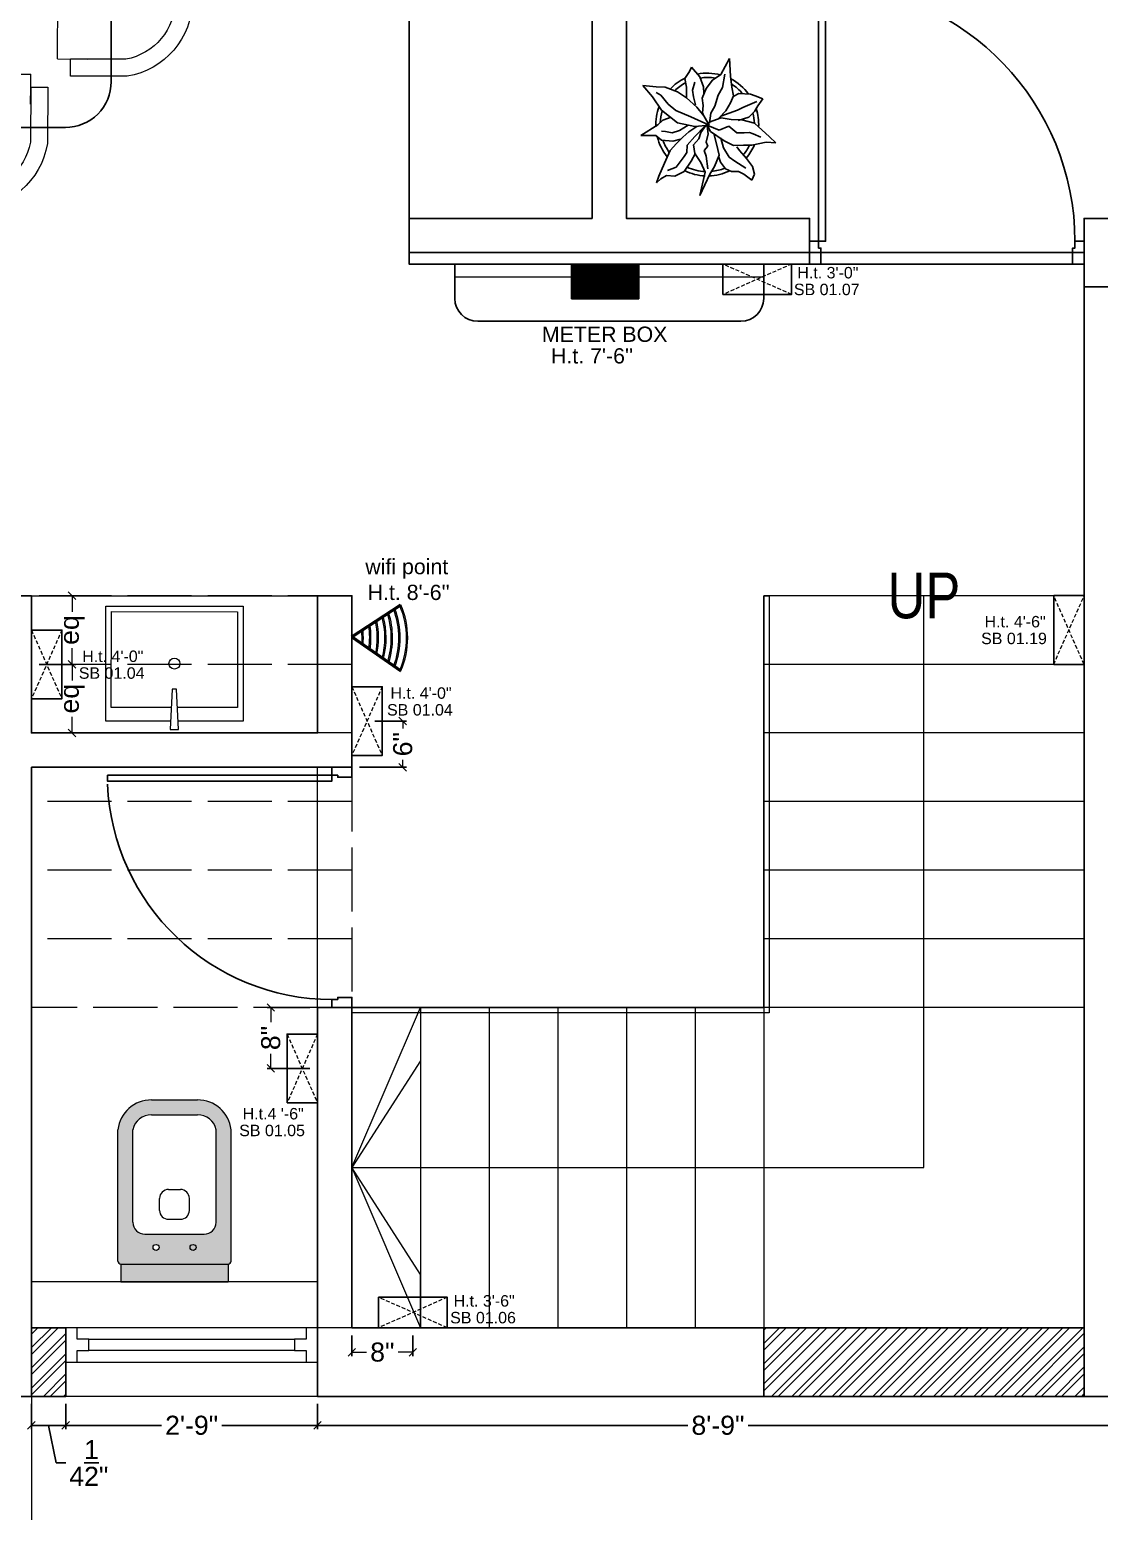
# Model space of a CAD drawing. Header units: millimetres. Extents: x 56222 to 3066687, y -650199 to -121287.
# Drawn here: x 295547 to 295687.3, y -356708.9 to -356514.6 of the extents above; entities that cross this region are included whole.
import ezdxf

# ---------------------------------------------------------------- set-up
doc = ezdxf.new("R2010")
doc.units = ezdxf.units.MM
doc.header["$MEASUREMENT"] = 0
doc.header["$PDMODE"] = 35
for name, pattern in [('ACAD_ISO02W100', [15, 12, -3]), ('DASHED', [0.75, 0.5, -0.25]), ('DASHED2', [0.375, 0.25, -0.125])]:
    doc.linetypes.add(name, pattern=pattern)
doc.layers.get('Defpoints').update_dxf_attribs({"color": 220})
for name, color, linetype, lineweight in [('$TD_AUDIT_GENERATED_(A0BDF17)', 32, 'Continuous', 30), ('COLUMN', 1, 'Continuous', 30), ('dim05', 1, 'Continuous', 13), ('el', 7, 'Continuous', 20), ('ELEC-wires', 1, 'DASHED2', 13), ('Electrical', 84, 'Continuous', 30), ('FURNITURE', 32, 'Continuous', 9), ('GROUND FLOOR', 7, 'Continuous', 9), ('GROUND FLOOR  ( PLINE )', 251, 'Continuous', 30), ('GROUND FLOOR ( DW_RAIL )', 7, 'Continuous', 9), ('GROUND FLOOR ( STAIR )', 251, 'Continuous', 9), ('wall', 7, 'Continuous', 30), ('XX~SLAB ( BEAM )~ ( DIM )', 7, 'Continuous', 9)]:
    doc.layers.add(name, color=color, linetype=linetype, lineweight=lineweight)
for name, color, linetype in [('AR DOOR', 40, 'Continuous'), ('AR ELE-5', 134, 'Continuous'), ('GROUND FLOOR  ( Text )', 251, 'Continuous'), ('Labels and Texts', 8, 'Continuous'), ('str coll', 6, 'Continuous')]:
    doc.layers.add(name, color=color, linetype=linetype)
doc.layers.add('PDF_INT-ELEC SWITCH BOARD', color=7, linetype='Continuous', true_color=0x00751d)
doc.styles.add('Arial', font='arial.ttf')
doc.styles.add("Cn_BT_0'-0", font='swissc.ttf')
doc.styles.get("Standard").update_dxf_attribs({"font": 'arial.ttf', "height": 6})
doc.dimstyles.new('ISO-25', dxfattribs={"dimtxt": 2.5, "dimasz": 1, "dimexe": 0.5, "dimexo": 1, "dimtad": 0, "dimdec": 1, "dimlunit": 4, "dimtxsty": 'Standard', "dimblk": 'OBLIQUE', "dimcen": 2.5, "dimclrd": 1, "dimclre": 1, "dimclrt": 5, "dimadec": 0, "dimazin": 0, "dimtfac": 1, "dimtdec": 1, "dimtmove": 0, "dimatfit": 3, "dimfxl": 1, "dimlwd": -1, "dimarcsym": 0})

# ---------------------------------------------------------------- blocks, each defined once
blk = doc.blocks.new('*U18')
for points in [[(0, 0), (0, 1120), (-30, 1120), (-30, 0)], [(40, 0), (0, 0), (0, -30), (-10, -30), (-10, -100), (40, -100)], [(-1160, 0), (-1120, 0), (-1120, -30), (-1110, -30), (-1110, -100), (-1160, -100)]]:
    blk.add_lwpolyline(points, close=True)
at = {"layer": 'AR ELE-5', "linetype": 'ByBlock', "ltscale": 15}
blk.add_arc((1.6, -0.7), 1121.6, 92.37301, 179.96526, dxfattribs=at)
blk = doc.blocks.new('SD DSD')
at = {"layer": 'FURNITURE'}
for p, q in [((3348486.7, -514623.32), (3348486.68, -514619.42)), ((3348502.23, -514619.34), (3348502.25, -514623.25)), ((3348486.7, -514623.32), (3348502.25, -514623.25)), ((3348483.69, -514625.26), (3348479.79, -514625.25)), ((3348483.69, -514625.26), (3348483.66, -514640.81)), ((3348505.76, -514625.26), (3348509.66, -514625.25)), ((3348505.76, -514625.26), (3348505.79, -514640.81)), ((3348479.75, -514640.8), (3348483.66, -514640.81)), ((3348509.7, -514640.8), (3348505.79, -514640.81)), ((3348479.75, -514651.77), (3348483.66, -514651.76)), ((3348483.69, -514667.31), (3348483.66, -514651.76)), ((3348505.76, -514667.31), (3348505.79, -514651.76)), ((3348509.7, -514651.77), (3348505.79, -514651.76)), ((3348483.69, -514667.31), (3348479.79, -514667.32)), ((3348505.76, -514667.31), (3348509.66, -514667.32)), ((3348486.7, -514669.25), (3348486.68, -514673.16)), ((3348486.7, -514669.25), (3348502.25, -514669.32)), ((3348502.23, -514673.23), (3348502.25, -514669.32))]:
    blk.add_line(p, q, dxfattribs=at)
at = {"layer": 'FURNITURE', "flags": 128}
for points in [[(3348502.23, -514621.56), (3348504.46, -514621.55), (3348504.42, -514614.17, 0.853613), (3348484.42, -514614.22), (3348484.46, -514621.65), (3348486.68, -514621.64)], [(3348502.22, -514619.34), (3348502.23, -514621.56), (3348502.2, -514614.36, 0.835758), (3348486.65, -514614.39), (3348486.67, -514619.42), (3348486.68, -514621.64)], [(3348481.97, -514640.8), (3348481.97, -514643.02), (3348474.58, -514643.01, -0.853613), (3348474.58, -514623.01), (3348482.01, -514623.02), (3348482.01, -514625.25)], [(3348507.48, -514640.8), (3348507.48, -514643.02), (3348514.87, -514643.01, 0.853613), (3348514.87, -514623.01), (3348507.44, -514623.02), (3348507.44, -514625.25)], [(3348479.75, -514640.79), (3348481.97, -514640.8), (3348474.77, -514640.78, -0.835758), (3348474.76, -514625.23), (3348479.79, -514625.24), (3348482.01, -514625.25)], [(3348509.7, -514640.79), (3348507.48, -514640.8), (3348514.68, -514640.78, 0.835758), (3348514.69, -514625.23), (3348509.66, -514625.24), (3348507.44, -514625.25)], [(3348481.97, -514651.77), (3348481.97, -514649.55), (3348474.58, -514649.57, 0.853613), (3348474.58, -514669.57), (3348482.01, -514669.55), (3348482.01, -514667.32)], [(3348507.48, -514651.77), (3348507.48, -514649.55), (3348514.87, -514649.57, -0.853613), (3348514.87, -514669.57), (3348507.44, -514669.55), (3348507.44, -514667.32)], [(3348479.75, -514651.78), (3348481.97, -514651.77), (3348474.77, -514651.79, 0.835758), (3348474.76, -514667.34), (3348479.79, -514667.33), (3348482.01, -514667.33)], [(3348509.7, -514651.78), (3348507.48, -514651.77), (3348514.68, -514651.79, -0.835758), (3348514.69, -514667.34), (3348509.66, -514667.33), (3348507.44, -514667.33)], [(3348502.23, -514671.01), (3348504.46, -514671.02), (3348504.42, -514678.4, -0.853613), (3348484.42, -514678.36), (3348484.46, -514670.92), (3348486.68, -514670.93)], [(3348502.22, -514673.23), (3348502.23, -514671.01), (3348502.2, -514678.21, -0.835758), (3348486.65, -514678.18), (3348486.67, -514673.16), (3348486.68, -514670.93)]]:
    blk.add_lwpolyline(points, format="xyb", dxfattribs=at)
at = {"layer": 'FURNITURE', "lineweight": 30}
blk.add_lwpolyline([(3348506.78, -514676.29), (3348482.68, -514676.29, -0.414214), (3348476.68, -514670.29), (3348476.68, -514622.29, -0.414214), (3348482.68, -514616.29), (3348506.78, -514616.29, -0.414214), (3348512.78, -514622.29), (3348512.78, -514670.29, -0.414214)], format="xyb", close=True, dxfattribs=at)
blk = doc.blocks.new('ARPLS010')
at = {"linetype": 'ByBlock'}
for p, q in [((0.121, 0.605), (-0.013, 0.459)), ((0.179, 0.666), (0.121, 0.605)), ((0.174, 0.573), (0.179, 0.666)), ((-0.278, 0.467), (-0.295, 0.42)), ((-0.248, 0.54), (-0.278, 0.467)), ((-0.182, 0.493), (-0.248, 0.54)), ((-0.222, 0.484), (-0.164, 0.347)), ((-0.125, 0.459), (-0.182, 0.493)), ((-0.072, 0.404), (-0.125, 0.459)), ((-0.013, 0.459), (-0.044, 0.336)), ((0.077, 0.412), (0.091, 0.447)), ((0.091, 0.447), (0.125, 0.522)), ((0.2, 0.432), (0.174, 0.573)), ((0.409, 0.44), (0.33, 0.38)), ((0.484, 0.459), (0.409, 0.44)), ((0.542, 0.434), (0.484, 0.459)), ((0.533, 0.42), (0.542, 0.434)), ((-0.295, 0.42), (-0.302, 0.309)), ((-0.302, 0.309), (-0.276, 0.258)), ((-0.164, 0.347), (-0.139, 0.295)), ((-0.139, 0.295), (-0.08, 0.131)), ((-0.038, 0.302), (-0.072, 0.404)), ((-0.044, 0.336), (-0.049, 0.232)), ((0.082, 0.358), (0.077, 0.412)), ((0.08, 0.288), (0.082, 0.358)), ((0.203, 0.352), (0.2, 0.432)), ((0.204, 0.254), (0.203, 0.352)), ((0.252, 0.313), (0.216, 0.287)), ((0.33, 0.38), (0.252, 0.313)), ((0.425, 0.373), (0.356, 0.269)), ((0.459, 0.303), (0.485, 0.354)), ((0.459, 0.236), (0.459, 0.303)), ((0.485, 0.354), (0.533, 0.42)), ((-0.469, 0.226), (-0.643, 0.216)), ((-0.643, 0.216), (-0.485, 0.134)), ((-0.359, 0.148), (-0.49, 0.172)), ((-0.362, 0.24), (-0.469, 0.226)), ((-0.278, 0.254), (-0.362, 0.24)), ((-0.287, 0.106), (-0.359, 0.148)), ((-0.21, 0.227), (-0.278, 0.254)), ((-0.132, 0.18), (-0.21, 0.227)), ((-0.063, 0.111), (-0.132, 0.18)), ((-0.049, 0.232), (-0.065, 0.135)), ((0.015, 0.209), (0.08, 0.288)), ((0.056, 0.114), (0.015, 0.209)), ((0.068, 0.032), (0.16, 0.165)), ((0.227, 0.157), (0.132, 0.131)), ((0.16, 0.165), (0.204, 0.254)), ((0.318, 0.213), (0.227, 0.157)), ((0.356, 0.269), (0.318, 0.213)), ((0.368, 0.128), (0.432, 0.176)), ((0.432, 0.176), (0.459, 0.236)), ((-0.485, 0.134), (-0.433, 0.051)), ((-0.433, 0.051), (-0.349, -0.011)), ((-0.18, 0.073), (-0.287, 0.106)), ((-0.111, 0.036), (-0.18, 0.073)), ((-0.013, 0.022), (-0.111, 0.036)), ((-0.084, -0.034), (0.007, 0.018)), ((0.003, 0.011), (-0.076, -0.16)), ((-0.065, 0.135), (-0.024, 0.018)), ((-0.024, 0.018), (0.009, 0.005)), ((0.006, -0.002), (0.068, 0.032)), ((0.007, 0.018), (0.02, -0.121)), ((0.009, 0.005), (0.056, 0.114)), ((0.017, -0.002), (0.091, 0.009)), ((0.088, 0.065), (0.187, 0.091)), ((0.091, 0.009), (0.173, -0.011)), ((0.173, -0.011), (0.212, 0.004)), ((0.187, 0.091), (0.297, 0.116)), ((0.212, 0.004), (0.252, -0.03)), ((0.297, 0.116), (0.408, 0.071)), ((0.309, 0.109), (0.368, 0.128)), ((0.309, -0.01), (0.43, 0.006)), ((0.408, 0.071), (0.482, 0.024)), ((0.482, 0.024), (0.689, -0.072)), ((-0.464, -0.073), (-0.558, -0.152)), ((-0.366, -0.036), (-0.464, -0.073)), ((-0.336, -0.142), (-0.413, -0.121)), ((-0.306, -0.033), (-0.366, -0.036)), ((-0.349, -0.011), (-0.256, -0.05)), ((-0.269, -0.135), (-0.336, -0.142)), ((-0.193, -0.113), (-0.269, -0.135)), ((-0.259, -0.2), (-0.168, -0.1)), ((-0.256, -0.05), (-0.185, -0.038)), ((-0.185, -0.038), (-0.114, -0.046)), ((-0.168, -0.1), (-0.084, -0.034)), ((-0.114, -0.046), (-0.093, -0.036)), ((0.02, -0.121), (-0.017, -0.291)), ((0.01, -0.014), (0.017, -0.002)), ((0.078, -0.064), (0.01, -0.014)), ((0.016, -0.023), (0.116, -0.122)), ((0.07, -0.179), (0.018, -0.1)), ((0.138, -0.083), (0.078, -0.064)), ((0.116, -0.122), (0.201, -0.195)), ((0.197, -0.135), (0.138, -0.083)), ((0.283, -0.123), (0.197, -0.135)), ((0.252, -0.03), (0.309, -0.01)), ((0.277, -0.114), (0.357, -0.156)), ((0.37, -0.064), (0.283, -0.123)), ((0.462, -0.021), (0.37, -0.064)), ((0.689, -0.072), (0.462, -0.021)), ((-0.558, -0.152), (-0.517, -0.172)), ((-0.517, -0.172), (-0.447, -0.216)), ((-0.447, -0.216), (-0.363, -0.202)), ((-0.363, -0.202), (-0.263, -0.2)), ((-0.318, -0.29), (-0.259, -0.2)), ((-0.076, -0.16), (-0.138, -0.304)), ((0.059, -0.27), (0.005, -0.185)), ((0.08, -0.342), (0.059, -0.27)), ((0.121, -0.239), (0.07, -0.179)), ((0.184, -0.299), (0.121, -0.239)), ((0.141, -0.261), (0.16, -0.336)), ((0.201, -0.195), (0.272, -0.198)), ((0.272, -0.198), (0.311, -0.225)), ((0.311, -0.225), (0.415, -0.304)), ((0.357, -0.156), (0.455, -0.226)), ((0.455, -0.226), (0.503, -0.317)), ((-0.368, -0.496), (-0.363, -0.408)), ((-0.363, -0.408), (-0.318, -0.29)), ((-0.199, -0.38), (-0.287, -0.45)), ((-0.138, -0.304), (-0.199, -0.38)), ((-0.017, -0.291), (-0.141, -0.446)), ((-0.042, -0.432), (-0.071, -0.352)), ((0.002, -0.48), (-0.042, -0.432)), ((0.064, -0.446), (0.066, -0.407)), ((0.066, -0.407), (0.08, -0.342)), ((0.16, -0.336), (0.15, -0.445)), ((0.252, -0.362), (0.184, -0.299)), ((0.376, -0.416), (0.252, -0.362)), ((0.502, -0.472), (0.376, -0.416)), ((0.415, -0.304), (0.447, -0.388)), ((0.503, -0.317), (0.494, -0.398)), ((0.494, -0.398), (0.528, -0.452)), ((-0.382, -0.625), (-0.368, -0.496)), ((-0.269, -0.533), (-0.382, -0.625)), ((-0.287, -0.45), (-0.314, -0.498)), ((-0.141, -0.446), (-0.269, -0.533)), ((0.104, -0.646), (0.002, -0.48)), ((0.106, -0.5), (0.104, -0.646)), ((0.15, -0.445), (0.106, -0.5)), ((0.567, -0.494), (0.502, -0.472)), ((0.528, -0.452), (0.567, -0.494))]:
    blk.add_line(p, q, dxfattribs=at)
for radius, start, end in [(0.5, 87.2367, 107.9154), (0.458, 91.6596, 104.0784), (0.5, 49.0791, 67.0324), (0.5, 126.2799, 152.7042), (0.458, 130.7647, 148.9789), (0.458, 49.8461, 63.9764), (0.458, 5.0517, 21.9108), (0.5, 1.3782, 25.7565), (0.5, 164.9216, 191.0302), (0.458, 169.9629, 188.6517), (0.458, 334.5625, 357.1532), (0.5, 333.6991, 357.5577), (0.5, 205.1623, 226.3204), (0.458, 207.232, 224.0819), (0.5, 283.5324, 308.8712), (0.458, 289.266, 306.1107), (0.5, 249.553, 272.4234), (0.458, 252.8522, 267.711)]:
    blk.add_arc((0, 0), radius, start, end, dxfattribs=at)
blk = doc.blocks.new('*U20')
for points in [[(0, 0), (0, 1120), (30, 1120), (30, 0)], [(-40, 0), (0, 0), (0, -30), (10, -30), (10, -100), (-40, -100)], [(1160, 0), (1120, 0), (1120, -30), (1110, -30), (1110, -100), (1160, -100)]]:
    blk.add_lwpolyline(points, close=True)
at = {"layer": 'AR ELE-5', "linetype": 'ByBlock', "ltscale": 15}
blk.add_arc((-1.6, -0.7), 1121.6, 0.03474, 87.62699, dxfattribs=at)
blk = doc.blocks.new('A$C3EC62B37')
at = {"layer": 'FURNITURE', "lineweight": 30, "ltscale": 0.25, "true_color": 0xffffff}
h = blk.add_hatch(color=7, dxfattribs=at)
h.dxf.hatch_style = 1
h.paths.add_polyline_path([(-12.22, 0), (-12.22, 2.35), (-26.26, 2.35), (-26.26, 0)])
h.paths.add_polyline_path([(-26.26, 2.35), (-12.22, 2.35, 0.414214), (-11.83, 2.74), (-11.83, 19.96, 0.388639), (-16.24, 23.87), (-22.38, 23.87, 0.379499), (-26.65, 19.96), (-26.65, 2.74, 0.414214)])
h.paths.add_polyline_path([(-15.35, 6.26), (-23.13, 6.26, -0.414214), (-24.7, 7.83), (-24.7, 19.96, -0.349567), (-22.37, 21.91), (-16.24, 21.91, -0.364948), (-13.78, 19.96), (-13.78, 7.83, -0.414214)], flags=16)
h.paths.add_polyline_path([(-18.46, 8.22), (-20.02, 8.22, -0.414214), (-21.2, 9.39), (-21.2, 10.96, -0.414214), (-20.02, 12.13), (-18.46, 12.13, -0.414214), (-17.28, 10.96), (-17.28, 9.39, -0.414214)], flags=0)
h.paths.add_polyline_path([(-22.06, 4.53, -1), (-21.27, 4.53, -1)], flags=16)
at = {"layer": 'FURNITURE', "color": 0, "linetype": 'ByBlock', "lineweight": -2}
for p, q in [((-22.24, 23.87), (-16.24, 23.87)), ((-22.24, 21.91), (-16.24, 21.91)), ((-26.65, 2.74), (-26.65, 19.96)), ((-24.7, 7.83), (-24.7, 19.96)), ((-13.78, 7.83), (-13.78, 19.96)), ((-11.83, 2.74), (-11.83, 19.96)), ((-20.02, 12.13), (-18.46, 12.13)), ((-21.2, 9.39), (-21.2, 10.96)), ((-17.28, 9.39), (-17.28, 10.96)), ((-20.02, 8.22), (-18.46, 8.22)), ((-23.13, 6.26), (-15.35, 6.26)), ((-26.26, 2.35), (-12.22, 2.35)), ((-26.26, 2.35), (-26.26, 0)), ((-12.22, 2.35), (-12.22, 0)), ((-26.26, 0), (-12.22, 0)), ((-26.26, 0), (-12.22, 0))]:
    blk.add_line(p, q, dxfattribs=at)
for centre in [(-21.66, 4.53), (-16.81, 4.53)]:
    blk.add_circle(centre, 0.391, dxfattribs=at)
for centre, radius, start, end in [((-22.31, 19.5), 4.37, 89.0873, 174.0395), ((-16.17, 19.5), 4.37, 5.9605, 90.9127), ((-22.31, 19.48), 2.44, 88.437, 168.6348), ((-16.17, 19.48), 2.44, 11.3652, 91.563), ((-20.02, 10.96), 1.17, 90, 180), ((-18.46, 10.96), 1.17, 0, 90), ((-23.13, 7.83), 1.57, 180, 270), ((-20.02, 9.39), 1.17, 180, 270), ((-18.46, 9.39), 1.17, 270, 0), ((-15.35, 7.83), 1.57, 270, 0), ((-26.26, 2.74), 0.391, 180, 270), ((-12.22, 2.74), 0.391, 270, 0)]:
    blk.add_arc(centre, radius, start, end, dxfattribs=at)
blk = doc.blocks.new('_Oblique')
at = {"layer": 'wall', "color": 0, "lineweight": -2}
blk.add_line((-0.5, -0.5), (0.5, 0.5), dxfattribs=at)
blk = doc.blocks.new('*D368')
at = {"layer": 'Defpoints', "color": 0, "lineweight": 30, "transparency": 16777216}
for p in [(295551.78, -356693.82), (295584.78, -356693.82), (295584.78, -356697.63)]:
    blk.add_point(p, dxfattribs=at)
at = {"layer": 'dim05', "color": 5, "linetype": 'Continuous', "lineweight": -2, "transparency": 16777216}
for p, q in [((295551.78, -356694.82), (295551.78, -356698.13)), ((295584.78, -356694.82), (295584.78, -356698.13))]:
    blk.add_line(p, q, dxfattribs=at)
at = {"layer": 'dim05', "color": 5, "linetype": 'Continuous', "lineweight": 30, "transparency": 16777216}
for p, q in [((295551.78, -356697.63), (295564.31, -356697.63)), ((295584.78, -356697.63), (295572.25, -356697.63))]:
    blk.add_line(p, q, dxfattribs=at)
at = {"layer": 'dim05', "color": 5, "lineweight": 30, "transparency": 16777216, "rotation": 180}
blk.add_blockref('_Oblique', (295551.78, -356697.63), dxfattribs=at)
at = {"layer": 'dim05', "color": 5, "lineweight": 30, "transparency": 16777216}
blk.add_blockref('_Oblique', (295584.78, -356697.63), dxfattribs=at)
at = {"layer": 'dim05', "color": 5, "lineweight": 30, "transparency": 16777216, "insert": (295568.28, -356697.63), "char_height": 2.5, "attachment_point": 5, "style": 'Arial'}
blk.add_mtext('2\'-9"', dxfattribs=at)
blk = doc.blocks.new('*D369')
at = {"layer": 'Defpoints', "color": 0, "lineweight": 30, "transparency": 16777216}
for p in [(295547.28, -356693.82), (295551.78, -356693.82), (295551.78, -356697.63)]:
    blk.add_point(p, dxfattribs=at)
at = {"layer": 'dim05', "color": 5, "linetype": 'Continuous', "lineweight": -2, "transparency": 16777216}
for p, q in [((295547.28, -356694.82), (295547.28, -356698.13)), ((295551.78, -356694.82), (295551.78, -356698.13))]:
    blk.add_line(p, q, dxfattribs=at)
at = {"layer": 'dim05', "color": 5, "linetype": 'Continuous', "lineweight": 30, "transparency": 16777216}
for p, q in [((295547.28, -356697.63), (295551.78, -356697.63)), ((295549.53, -356697.63), (295550.53, -356702.56)), ((295550.53, -356702.56), (295551.78, -356702.56))]:
    blk.add_line(p, q, dxfattribs=at)
at = {"layer": 'dim05', "color": 5, "lineweight": 30, "transparency": 16777216, "rotation": 180}
blk.add_blockref('_Oblique', (295547.28, -356697.63), dxfattribs=at)
at = {"layer": 'dim05', "color": 5, "lineweight": 30, "transparency": 16777216}
blk.add_blockref('_Oblique', (295551.78, -356697.63), dxfattribs=at)
at = {"layer": 'dim05', "color": 5, "lineweight": 30, "transparency": 16777216, "insert": (295554.8, -356702.56), "char_height": 2.5, "attachment_point": 5, "style": 'Arial'}
blk.add_mtext('4{\\H1x;\\S1/2;}"', dxfattribs=at)
blk = doc.blocks.new('*D373')
at = {"layer": 'Defpoints', "color": 0, "lineweight": 30, "transparency": 16777216}
for p in [(295584.78, -356693.82), (295689.78, -356693.82), (295689.78, -356697.63)]:
    blk.add_point(p, dxfattribs=at)
at = {"layer": 'dim05', "color": 5, "linetype": 'Continuous', "lineweight": -2, "transparency": 16777216}
for p, q in [((295584.78, -356694.82), (295584.78, -356698.13)), ((295689.78, -356694.82), (295689.78, -356698.13))]:
    blk.add_line(p, q, dxfattribs=at)
at = {"layer": 'dim05', "color": 5, "linetype": 'Continuous', "lineweight": 30, "transparency": 16777216}
for p, q in [((295584.78, -356697.63), (295633.33, -356697.63)), ((295689.78, -356697.63), (295641.23, -356697.63))]:
    blk.add_line(p, q, dxfattribs=at)
at = {"layer": 'dim05', "color": 5, "lineweight": 30, "transparency": 16777216, "rotation": 180}
blk.add_blockref('_Oblique', (295584.78, -356697.63), dxfattribs=at)
at = {"layer": 'dim05', "color": 5, "lineweight": 30, "transparency": 16777216}
blk.add_blockref('_Oblique', (295689.78, -356697.63), dxfattribs=at)
at = {"layer": 'dim05', "color": 5, "lineweight": 30, "transparency": 16777216, "insert": (295637.28, -356697.63), "char_height": 2.5, "attachment_point": 5, "style": 'Arial'}
blk.add_mtext('8\'-9"', dxfattribs=at)
blk = doc.blocks.new('6616')
at = {"color": 242, "linetype": 'DASHED', "true_color": 0xcd2027}
for p, q in [((386784.79, -36915.77), (386775.78, -36911.78)), ((386784.79, -36911.78), (386775.78, -36915.77))]:
    blk.add_line(p, q, dxfattribs=at)
at = {"layer": 'ELEC-wires', "color": 5, "linetype": 'ByBlock', "lineweight": 30, "ltscale": 4}
blk.add_lwpolyline([(386775.78, -36911.78), (386784.79, -36911.78), (386784.79, -36915.77), (386775.78, -36915.77)], close=True, dxfattribs=at)
blk = doc.blocks.new('WIFI')
at = {"layer": '$TD_AUDIT_GENERATED_(A0BDF17)', "lineweight": 13, "true_color": 0xc7c8ca}
h = blk.add_hatch(color=9, dxfattribs=at)
h.dxf.hatch_style = 1
h.paths.add_polyline_path([(3320075.15, -510037.5), (3320075.24, -510037.64, -0.206837), (3320083.72, -510037.64), (3320083.82, -510037.5, 0.208331)])
h.paths.add_polyline_path([(3320075.66, -510038.29), (3320075.76, -510038.44, -0.179121), (3320083.18, -510038.42), (3320083.28, -510038.28, 0.181041)])
h.paths.add_polyline_path([(3320076.19, -510039.11), (3320076.29, -510039.25, -0.151306), (3320082.61, -510039.23), (3320082.71, -510039.09, 0.153663)])
h.paths.add_polyline_path([(3320076.65, -510039.81), (3320076.74, -510039.95, -0.127939), (3320082.13, -510039.93), (3320082.23, -510039.78, 0.130675)])
h.paths.add_polyline_path([(3320077.21, -510040.67), (3320077.31, -510040.82, -0.099586), (3320081.53, -510040.79), (3320081.63, -510040.64, 0.102799)])
h.paths.add_polyline_path([(3320077.79, -510041.56), (3320077.89, -510041.71, -0.070714), (3320080.9, -510041.69), (3320081.01, -510041.54, 0.074439)])
h.paths.add_polyline_path([(3320080.36, -510042.46, 0.045415), (3320078.39, -510042.48), (3320078.5, -510042.64, -0.041129), (3320080.25, -510042.62)])
at = {"layer": '$TD_AUDIT_GENERATED_(A0BDF17)', "color": 5, "lineweight": 53}
for q in [(3320075.15, -510037.5), (3320083.82, -510037.5)]:
    blk.add_line((3320079.34, -510043.93), q, dxfattribs=at)
at = {"layer": '$TD_AUDIT_GENERATED_(A0BDF17)', "lineweight": 13}
for centre, radius, start, end in [((3320079.48, -510047.46), 10.86, 66.4636, 113.5364), ((3320079.48, -510048.46), 10.86, 69.5551, 110.602), ((3320079.48, -510048.46), 10.69, 69.7839, 110.4045), ((3320079.48, -510049.45), 10.86, 72.6901, 107.6338), ((3320079.48, -510049.45), 10.69, 72.9716, 107.3874), ((3320079.48, -510050.29), 10.86, 75.3462, 105.1259), ((3320079.48, -510051.29), 10.86, 78.5929, 102.0702), ((3320079.48, -510051.29), 10.69, 78.9794, 101.7278), ((3320079.48, -510052.28), 10.86, 81.9217, 98.9505), ((3320079.48, -510052.28), 10.69, 82.3715, 98.5509), ((3320079.48, -510053.28), 10.86, 85.3513, 95.7524), ((3320079.48, -510053.28), 10.69, 85.8705, 95.2913)]:
    blk.add_arc(centre, radius, start, end, dxfattribs=at)
at = {"layer": '$TD_AUDIT_GENERATED_(A0BDF17)', "color": 252, "lineweight": 13, "true_color": 0x939598}
blk.add_arc((3320079.48, -510047.46), 10.69, 66.6419, 113.3863, dxfattribs=at)
at = {"layer": 'Labels and Texts', "lineweight": 13}
blk.add_arc((3320079.48, -510050.29), 10.69, 75.6739, 104.837, dxfattribs=at)
blk = doc.blocks.new('*D378')
at = {"layer": 'Defpoints', "color": 0, "lineweight": 30, "transparency": 16777216}
for p in [(295589.28, -356684.82), (295597.28, -356684.82), (295597.28, -356688.03)]:
    blk.add_point(p, dxfattribs=at)
at = {"layer": 'dim05', "color": 1, "linetype": 'Continuous', "lineweight": -2, "transparency": 16777216}
for p, q in [((295589.28, -356685.82), (295589.28, -356688.53)), ((295597.28, -356685.82), (295597.28, -356688.53))]:
    blk.add_line(p, q, dxfattribs=at)
at = {"layer": 'dim05', "color": 1, "linetype": 'Continuous', "transparency": 16777216}
for p, q in [((295589.28, -356688.03), (295591.22, -356688.03)), ((295597.28, -356688.03), (295595.35, -356688.03))]:
    blk.add_line(p, q, dxfattribs=at)
at = {"layer": 'dim05', "color": 1, "transparency": 16777216, "rotation": 180}
blk.add_blockref('_Oblique', (295589.28, -356688.03), dxfattribs=at)
at = {"layer": 'dim05', "color": 1, "transparency": 16777216}
blk.add_blockref('_Oblique', (295597.28, -356688.03), dxfattribs=at)
at = {"layer": 'dim05', "color": 5, "lineweight": 25, "transparency": 16777216, "insert": (295593.28, -356688.03), "char_height": 2.5, "attachment_point": 5, "style": 'Arial'}
blk.add_mtext('8"', dxfattribs=at)
blk = doc.blocks.new('*D379')
at = {"layer": 'Defpoints', "color": 0, "lineweight": 30, "transparency": 16777216}
for p in [(295584.78, -356642.82), (295578.66, -356650.82), (295584.78, -356650.82)]:
    blk.add_point(p, dxfattribs=at)
at = {"layer": 'dim05', "color": 1, "linetype": 'Continuous', "lineweight": -2, "transparency": 16777216}
for p, q in [((295583.78, -356642.82), (295578.16, -356642.82)), ((295583.78, -356650.82), (295578.16, -356650.82))]:
    blk.add_line(p, q, dxfattribs=at)
at = {"layer": 'dim05', "color": 1, "linetype": 'Continuous', "transparency": 16777216}
for p, q in [((295578.66, -356642.82), (295578.66, -356644.76)), ((295578.66, -356650.82), (295578.66, -356648.88))]:
    blk.add_line(p, q, dxfattribs=at)
at = {"layer": 'dim05', "color": 1, "transparency": 16777216}
for p, rotation in [((295578.66, -356642.82), 90), ((295578.66, -356650.82), 270)]:
    blk.add_blockref('_Oblique', p, dxfattribs=dict(at, rotation=rotation))
at = {"layer": 'dim05', "color": 5, "lineweight": 25, "transparency": 16777216, "insert": (295578.66, -356646.82), "char_height": 2.5, "attachment_point": 5, "rotation": 90, "style": 'Arial'}
blk.add_mtext('8"', dxfattribs=at)
blk = doc.blocks.new('*D380')
at = {"layer": 'Defpoints', "color": 0, "lineweight": 30, "transparency": 16777216}
for p in [(295547.28, -356588.82), (295547.28, -356597.82), (295552.61, -356597.82)]:
    blk.add_point(p, dxfattribs=at)
at = {"layer": 'dim05', "color": 1, "linetype": 'Continuous', "lineweight": -2, "transparency": 16777216}
for p, q in [((295548.28, -356588.82), (295553.11, -356588.82)), ((295548.28, -356597.82), (295553.11, -356597.82))]:
    blk.add_line(p, q, dxfattribs=at)
at = {"layer": 'dim05', "color": 1, "linetype": 'Continuous', "transparency": 16777216}
for p, q in [((295552.61, -356588.82), (295552.61, -356590.94)), ((295552.61, -356597.82), (295552.61, -356595.7))]:
    blk.add_line(p, q, dxfattribs=at)
at = {"layer": 'dim05', "color": 1, "transparency": 16777216}
for p, rotation in [((295552.61, -356588.82), 90), ((295552.61, -356597.82), 270)]:
    blk.add_blockref('_Oblique', p, dxfattribs=dict(at, rotation=rotation))
at = {"layer": 'dim05', "color": 5, "lineweight": 25, "transparency": 16777216, "insert": (295552.61, -356593.32), "char_height": 2.5, "attachment_point": 5, "rotation": 90, "style": 'Arial'}
blk.add_mtext('eq', dxfattribs=at)
blk = doc.blocks.new('*D381')
at = {"layer": 'Defpoints', "color": 0, "lineweight": 30, "transparency": 16777216}
for p in [(295547.28, -356597.82), (295552.61, -356597.82), (295547.28, -356606.82)]:
    blk.add_point(p, dxfattribs=at)
at = {"layer": 'dim05', "color": 1, "linetype": 'Continuous', "lineweight": -2, "transparency": 16777216}
for p, q in [((295548.28, -356597.82), (295553.11, -356597.82)), ((295548.28, -356606.82), (295553.11, -356606.82))]:
    blk.add_line(p, q, dxfattribs=at)
at = {"layer": 'dim05', "color": 1, "linetype": 'Continuous', "transparency": 16777216}
for p, q in [((295552.61, -356597.82), (295552.61, -356599.94)), ((295552.61, -356606.82), (295552.61, -356604.7))]:
    blk.add_line(p, q, dxfattribs=at)
at = {"layer": 'dim05', "color": 1, "transparency": 16777216}
for p, rotation in [((295552.61, -356597.82), 90), ((295552.61, -356606.82), 270)]:
    blk.add_blockref('_Oblique', p, dxfattribs=dict(at, rotation=rotation))
at = {"layer": 'dim05', "color": 5, "lineweight": 25, "transparency": 16777216, "insert": (295552.61, -356602.32), "char_height": 2.5, "attachment_point": 5, "rotation": 90, "style": 'Arial'}
blk.add_mtext('eq', dxfattribs=at)
blk = doc.blocks.new('*D366')
at = {"layer": 'Defpoints', "color": 0, "lineweight": 30, "transparency": 16777216}
for p in [(295591.28, -356605.25), (295589.28, -356611.32), (295595.96, -356611.32)]:
    blk.add_point(p, dxfattribs=at)
at = {"layer": 'dim05', "color": 1, "linetype": 'Continuous', "lineweight": -2, "transparency": 16777216}
for p, q in [((295592.28, -356605.25), (295596.46, -356605.25)), ((295590.28, -356611.32), (295596.46, -356611.32))]:
    blk.add_line(p, q, dxfattribs=at)
at = {"layer": 'dim05', "color": 1, "linetype": 'Continuous', "transparency": 16777216}
for p, q in [((295595.96, -356605.25), (295595.96, -356606.22)), ((295595.96, -356611.32), (295595.96, -356610.35))]:
    blk.add_line(p, q, dxfattribs=at)
at = {"layer": 'dim05', "color": 1, "transparency": 16777216}
for p, rotation in [((295595.96, -356605.25), 90), ((295595.96, -356611.32), 270)]:
    blk.add_blockref('_Oblique', p, dxfattribs=dict(at, rotation=rotation))
at = {"layer": 'dim05', "color": 5, "lineweight": 25, "transparency": 16777216, "insert": (295595.96, -356608.29), "char_height": 2.5, "attachment_point": 5, "rotation": 90, "style": 'Arial'}
blk.add_mtext('6"', dxfattribs=at)

msp = doc.modelspace()

# ---------------------------------------------------------------- hatches: boundary and pattern name
at = {"layer": 'el', "ltscale": 10, "true_color": 0x939598}
h = msp.add_hatch(dxfattribs=at)
h.set_pattern_fill('ANSI31', color=252, scale=0.3)
h.set_pattern_definition([(45, (-3024938.153643, 153598.614128), (-0.0265165042945, 0.0265165042945), [])])
h.paths.add_polyline_path([(295626.907, -356549.868), (295626.907, -356545.32), (295618.092, -356545.32), (295618.092, -356549.868)])
at = {"layer": 'GROUND FLOOR  ( PLINE )', "lineweight": 5}
h = msp.add_hatch(dxfattribs=at)
h.set_pattern_fill('ANSI32', color=3, scale=5)
h.set_pattern_definition([(45, (147276.0951, -179306.7773), (-1.325825215, 1.325825215), []), (45, (147276.979, -179306.7773), (-1.325825215, 1.325825215), [])])
h.paths.add_polyline_path([(295551.783, -356684.82), (295547.283, -356684.82), (295547.283, -356693.82), (295551.783, -356693.82)])
h.paths.add_polyline_path([(295685.283, -356684.82), (295643.283, -356684.82), (295643.283, -356693.82), (295685.283, -356693.82)])
h.paths.add_polyline_path([(295685.283, -356684.82), (295685.283, -356693.82)])

# ---------------------------------------------------------------- linework, layer by layer
at = {"layer": 'COLUMN'}
msp.add_lwpolyline([(295700.283, -356539.32), (295700.283, -356548.32), (295685.283, -356548.32), (295685.283, -356539.32)], close=True, dxfattribs=at)
at = {"layer": 'FURNITURE', "lineweight": 30}
for p, q in [((295596.783, -356539.32), (295596.783, -356431.32)), ((295602.783, -356545.32), (295602.783, -356549.82)), ((295643.283, -356549.82), (295643.283, -356545.32)), ((295605.783, -356552.82), (295640.283, -356552.82))]:
    msp.add_line(p, q, dxfattribs=at)
for points in [[(295596.783, -356539.32), (295620.783, -356539.32), (295620.783, -356503.319), (295596.783, -356503.319)], [(295596.783, -356543.82), (295685.283, -356543.82), (295685.283, -356545.32), (295596.783, -356545.32)]]:
    msp.add_lwpolyline(points, close=True, dxfattribs=at)
at = {"layer": 'FURNITURE', "lineweight": 5}
msp.add_lwpolyline([(295602.783, -356545.32), (295643.283, -356545.32), (295643.283, -356547.033), (295602.783, -356547.033)], close=True, dxfattribs=at)
at = {"layer": 'FURNITURE'}
for points in [[(295565.535, -356605.28), (295557.024, -356605.265), (295557.033, -356590.171), (295575.033, -356590.192), (295575.024, -356605.286), (295566.512, -356605.28)], [(295565.623, -356603.479), (295557.746, -356603.465), (295557.753, -356590.892), (295574.313, -356590.912), (295574.305, -356603.485), (295566.427, -356603.48)]]:
    msp.add_lwpolyline(points, dxfattribs=at)
msp.add_lwpolyline([(295566.312, -356601.063), (295565.741, -356601.063), (295565.483, -356606.36), (295566.563, -356606.361)], close=True, dxfattribs=at)
msp.add_circle((295566.029, -356597.718), 0.72, dxfattribs=at)
at = {"layer": 'FURNITURE', "lineweight": 30}
for centre, start, end in [((295605.783, -356549.82), 180, 270), ((295640.283, -356549.82), 270, 0)]:
    msp.add_arc(centre, 3, start, end, dxfattribs=at)
at = {"layer": 'GROUND FLOOR'}
for p, q in [((295620.783, -356410.32), (295620.783, -356539.32)), ((295625.283, -356410.32), (295625.283, -356539.32)), ((295620.783, -356539.32), (295596.783, -356539.32)), ((295596.783, -356543.82), (295596.783, -356539.32)), ((295625.283, -356539.32), (295643.283, -356539.32)), ((295685.283, -356539.32), (295685.283, -356693.82)), ((295713.783, -356539.32), (295685.283, -356539.32)), ((295643.283, -356543.82), (295596.783, -356543.82)), ((295584.783, -356606.82), (295584.783, -356588.82)), ((295589.283, -356611.32), (295589.283, -356588.82)), ((295584.783, -356693.82), (295584.783, -356611.32)), ((295589.283, -356684.82), (295589.283, -356642.82)), ((295685.283, -356684.82), (295551.783, -356684.82)), ((295784.283, -356693.82), (295383.783, -356693.82)), ((295547.283, -356693.82), (295547.283, -356806.07))]:
    msp.add_line(p, q, dxfattribs=at)
at = {"layer": 'GROUND FLOOR', "color": 5}
msp.add_line((295589.283, -356611.32), (295547.283, -356611.32), dxfattribs=at)
at = {"layer": 'GROUND FLOOR'}
msp.add_lwpolyline([(295643.283, -356588.82), (295643.283, -356642.82), (295589.283, -356642.82)], dxfattribs=at)
at = {"layer": 'GROUND FLOOR  ( PLINE )', "lineweight": 0}
msp.add_line((295584.783, -356678.82), (295547.283, -356678.82), dxfattribs=at)
at = {"layer": 'GROUND FLOOR  ( PLINE )'}
for points in [[(295547.283, -356401.32), (295673.325, -356401.32), (295673.325, -356410.32), (295625.283, -356410.32), (295625.283, -356539.32), (295649.283, -356539.32), (295649.283, -356543.82), (295596.783, -356543.82), (295596.783, -356539.32), (295620.783, -356539.32), (295620.783, -356410.32), (295547.283, -356410.32)], [(295547.283, -356611.32), (295589.283, -356611.32), (295589.283, -356588.82), (295584.783, -356588.82), (295584.783, -356606.82), (295547.283, -356606.82), (295547.283, -356588.82), (295542.783, -356588.82), (295542.783, -356684.82), (295515.783, -356684.82), (295515.783, -356693.82), (295547.283, -356693.82)], [(295643.283, -356684.82), (295589.283, -356684.82), (295589.283, -356642.82), (295584.783, -356642.82), (295584.783, -356693.82), (295643.283, -356693.82)]]:
    msp.add_lwpolyline(points, close=True, dxfattribs=at)
msp.add_lwpolyline([(295689.783, -356671.32), (295718.278, -356671.32), (295718.278, -356675.82), (295689.783, -356675.82), (295689.783, -356693.82), (295685.283, -356693.82), (295685.283, -356539.32), (295713.783, -356539.32), (295713.783, -356543.82), (295700.283, -356543.82)], dxfattribs=at)
at = {"layer": 'GROUND FLOOR  ( PLINE )', "color": 3}
for points in [[(295551.783, -356684.82), (295547.283, -356684.82), (295547.283, -356693.82), (295551.783, -356693.82)], [(295643.283, -356693.82), (295685.283, -356693.82), (295685.283, -356684.82), (295643.283, -356684.82)]]:
    msp.add_lwpolyline(points, close=True, dxfattribs=at)
at = {"layer": 'GROUND FLOOR ( DW_RAIL )'}
msp.add_lwpolyline([(295584.783, -356684.82), (295583.283, -356684.82), (295583.283, -356686.32), (295581.783, -356686.32), (295581.783, -356687.82), (295554.783, -356687.82), (295554.783, -356686.32), (295553.283, -356686.32), (295553.283, -356684.82), (295551.783, -356684.82), (295551.783, -356689.32), (295553.283, -356689.32), (295553.283, -356687.82), (295554.783, -356687.82), (295554.783, -356686.32), (295581.783, -356686.32), (295581.783, -356687.82), (295583.283, -356687.82), (295583.283, -356689.32), (295584.783, -356689.32), (295584.783, -356684.82), (295551.783, -356684.82), (295551.783, -356689.32), (295584.783, -356689.32)], close=True, dxfattribs=at)
at = {"layer": 'GROUND FLOOR ( STAIR )', "color": 5, "linetype": 'ACAD_ISO02W100', "ltscale": 0.7}
for p, q in [((295589.283, -356588.82), (295547.283, -356588.82)), ((295589.283, -356597.82), (295547.283, -356597.82)), ((295589.283, -356606.82), (295547.283, -356606.82)), ((295589.283, -356611.32), (295589.283, -356642.82)), ((295589.283, -356615.82), (295547.283, -356615.82)), ((295589.283, -356624.82), (295547.283, -356624.82)), ((295589.283, -356633.82), (295547.283, -356633.82)), ((295584.783, -356642.82), (295547.283, -356642.82))]:
    msp.add_line(p, q, dxfattribs=at)
at = {"layer": 'GROUND FLOOR ( STAIR )'}
for p, q in [((295685.283, -356588.82), (295643.283, -356588.82)), ((295643.283, -356588.82), (295643.283, -356684.82)), ((295685.283, -356597.82), (295643.283, -356597.82)), ((295685.283, -356606.82), (295643.283, -356606.82)), ((295685.283, -356615.82), (295643.283, -356615.82)), ((295685.283, -356624.82), (295643.283, -356624.82)), ((295685.283, -356633.82), (295643.283, -356633.82)), ((295685.283, -356642.82), (295589.283, -356642.82)), ((295598.283, -356642.82), (295598.283, -356684.82)), ((295607.283, -356642.82), (295607.283, -356684.82)), ((295616.283, -356642.82), (295616.283, -356684.82)), ((295625.283, -356642.82), (295625.283, -356684.82)), ((295634.283, -356642.82), (295634.283, -356684.82))]:
    msp.add_line(p, q, dxfattribs=at)
msp.add_lwpolyline([(295589.283, -356663.82), (295598.283, -356642.82), (295598.283, -356649.82), (295589.283, -356663.82), (295598.283, -356684.82), (295598.283, -356677.82), (295589.283, -356663.82), (295664.283, -356663.82), (295664.283, -356588.82)], dxfattribs=at)
msp.add_lwpolyline([(295589.283, -356642.82), (295643.283, -356642.82), (295643.283, -356588.82), (295643.983, -356588.82), (295643.983, -356643.52), (295589.283, -356643.52)], close=True, dxfattribs=at)
at = {"layer": 'PDF_INT-ELEC SWITCH BOARD', "color": 40, "lineweight": 30, "true_color": 0xffc61a}
for points in [[(295626.907, -356549.868), (295626.907, -356545.32), (295618.092, -356545.32), (295618.092, -356549.868)], [(295626.172, -356549.133), (295626.172, -356546.055), (295618.827, -356546.055), (295618.827, -356549.133)]]:
    msp.add_lwpolyline(points, close=True, dxfattribs=at)
at = {"layer": 'XX~SLAB ( BEAM )~ ( DIM )'}
for p, q in [((295649.283, -356543.82), (295649.283, -356545.32)), ((295547.283, -356588.82), (295584.783, -356588.82))]:
    msp.add_line(p, q, dxfattribs=at)

# ---------------------------------------------------------------- block references
at = {"xscale": 13.47973786482115, "yscale": 13.47973786482115, "zscale": 13.47973786482115, "rotation": 270.106449045987}
msp.add_blockref('ARPLS010', (295635.88, -356527.017), dxfattribs=at)
at = {"color": 1, "lineweight": 35, "rotation": 270}
msp.add_blockref('WIFI', (805633.212, 2963485.14), dxfattribs=at)
at = {"layer": 'AR DOOR', "linetype": 'ByBlock', "lineweight": -2, "extrusion": (0, 0, -1), "xscale": -0.02999999999997555, "yscale": 0.02999999999997555, "zscale": -0.02999999999997555}
msp.add_blockref('*U20', (-295650.483, -356542.32), dxfattribs=at)
at = {"layer": 'AR DOOR', "linetype": 'ByBlock', "lineweight": -2, "extrusion": (0, 0, -1), "xscale": -0.02624999999989069, "yscale": 0.02624999999989069, "zscale": -0.02624999999989069, "rotation": 270}
msp.add_blockref('*U18', (-295586.658, -356612.37), dxfattribs=at)
at = {"layer": 'el', "color": 1}
for p in [(-91137.854, -319633.536), (-91183.005, -319769.049)]:
    msp.add_blockref('6616', p, dxfattribs=at)
for p, rotation in [((332597.066, 30186.972), 270), ((258635.499, -743378.107), 90), ((258677.499, -743385.538), 90), ((258669.012, -743431.107), 90)]:
    msp.add_blockref('6616', p, dxfattribs=dict(at, rotation=rotation))
at = {"layer": 'FURNITURE'}
msp.add_blockref('A$C3EC62B37', (295585.272, -356678.82), dxfattribs=at)
at = {"layer": 'str coll', "lineweight": 35}
msp.add_blockref('SD DSD', (-3052955.047, 158148.889), dxfattribs=at)

# ---------------------------------------------------------------- texts
at = {"layer": 'Electrical', "color": 240, "true_color": 0xed1f24, "transparency": 33554687}
for s, height, p in [('H.t. 3\'-0"', 1.5, (295647.685, -356547.197)), ("H.t. 7'-6''", 2, (295615.394, -356558.358)), ("H.t. 8'-6''", 2, (295591.354, -356589.377, 0.029)), ('H.t. 4\'-6"', 1.5, (295672.231, -356592.97)), ('H.t. 4\'-0"', 1.5, (295553.936, -356597.507)), ('H.t. 4\'-0"', 1.5, (295594.346, -356602.331)), ('H.t.4 \'-6"', 1.5, (295574.965, -356657.501)), ('H.t. 3\'-6"', 1.5, (295602.624, -356682.05))]:
    msp.add_text(s, height=height, dxfattribs=at).set_placement(p)
at = {"layer": 'Electrical', "color": 5, "transparency": 33554687}
for s, height, p in [('SB 01.07', 1.5, (295647.234, -356549.395)), ('METER BOX ', 2, (295614.201, -356555.521)), ('wifi point', 2, (295591.05, -356585.996, 0.029)), ('SB 01.19', 1.5, (295671.78, -356595.168)), ('SB 01.04 ', 1.5, (295553.485, -356599.705)), ('SB 01.04 ', 1.5, (295593.895, -356604.529)), ('SB 01.05 ', 1.5, (295574.514, -356659.698)), ('SB 01.06 ', 1.5, (295602.173, -356684.248))]:
    msp.add_text(s, height=height, dxfattribs=at).set_placement(p)
at = {"layer": 'GROUND FLOOR  ( Text )', "insert": (295664.283, -356588.82), "char_height": 6, "attachment_point": 5, "style": "Cn_BT_0'-0"}
msp.add_mtext('UP', dxfattribs=at)

# ---------------------------------------------------------------- dimensions: what is measured, and where the dimension line sits
at = {"layer": 'dim05', "color": 27, "lineweight": 25, "true_color": 0x7d5120}
for p1, angle, picture, middle in [((295547.283, -356588.82), 90, '*D380', (295552.612, -356593.32)), ((295547.283, -356606.82), 270, '*D381', (295552.612, -356602.32))]:
    dim = msp.add_linear_dim(base=(295552.612, -356597.82), p1=p1, p2=(295547.283, -356597.82), angle=angle, text='eq', dimstyle='ISO-25', override={"dimtxsty": 'Arial'}, dxfattribs=at)
    dim.commit()
    dim.dimension.update_dxf_attribs({"geometry": picture, "text_midpoint": middle})
for base, p1, p2, picture, middle in [((295595.957, -356611.32), (295591.276, -356605.251), (295589.283, -356611.32), '*D366', (295595.957, -356608.285)), ((295578.659, -356650.82), (295584.783, -356642.82), (295584.783, -356650.82), '*D379', (295578.659, -356646.82))]:
    dim = msp.add_linear_dim(base=base, p1=p1, p2=p2, angle=90, dimstyle='ISO-25', override={"dimtxsty": 'Arial'}, dxfattribs=at)
    dim.commit()
    dim.dimension.update_dxf_attribs({"geometry": picture, "text_midpoint": middle})
dim = msp.add_linear_dim(base=(295597.283, -356688.029), p1=(295589.283, -356684.82), p2=(295597.283, -356684.82), dimstyle='ISO-25', override={"dimtxsty": 'Arial'}, dxfattribs=at)
dim.commit()
dim.dimension.update_dxf_attribs({"geometry": '*D378', "text_midpoint": (295593.283, -356688.029)})
at = {"layer": 'dim05', "color": 27, "lineweight": 30, "true_color": 0x7d5120}
dim = msp.add_linear_dim(base=(295551.783, -356697.634), p1=(295547.283, -356693.82), p2=(295551.783, -356693.82), dimstyle='ISO-25', override={"dimtxsty": 'Arial', "dimclrd": 5, "dimclre": 5, "dimtmove": 1, "dimlwd": 30}, dxfattribs=at)
dim.commit()
dim.dimension.update_dxf_attribs({"geometry": '*D369', "text_midpoint": (295552.405, -356702.556), "dimtype": 160})
for base, p1, p2, picture, middle in [((295584.783, -356697.634), (295551.783, -356693.82), (295584.783, -356693.82), '*D368', (295568.283, -356697.634)), ((295689.783, -356697.634), (295584.783, -356693.82), (295689.783, -356693.82), '*D373', (295637.283, -356697.634))]:
    dim = msp.add_linear_dim(base=base, p1=p1, p2=p2, dimstyle='ISO-25', override={"dimtxsty": 'Arial', "dimclrd": 5, "dimclre": 5, "dimlwd": 30}, dxfattribs=at)
    dim.commit()
    dim.dimension.update_dxf_attribs({"geometry": picture, "text_midpoint": middle})

doc.saveas('drawing.dxf')
